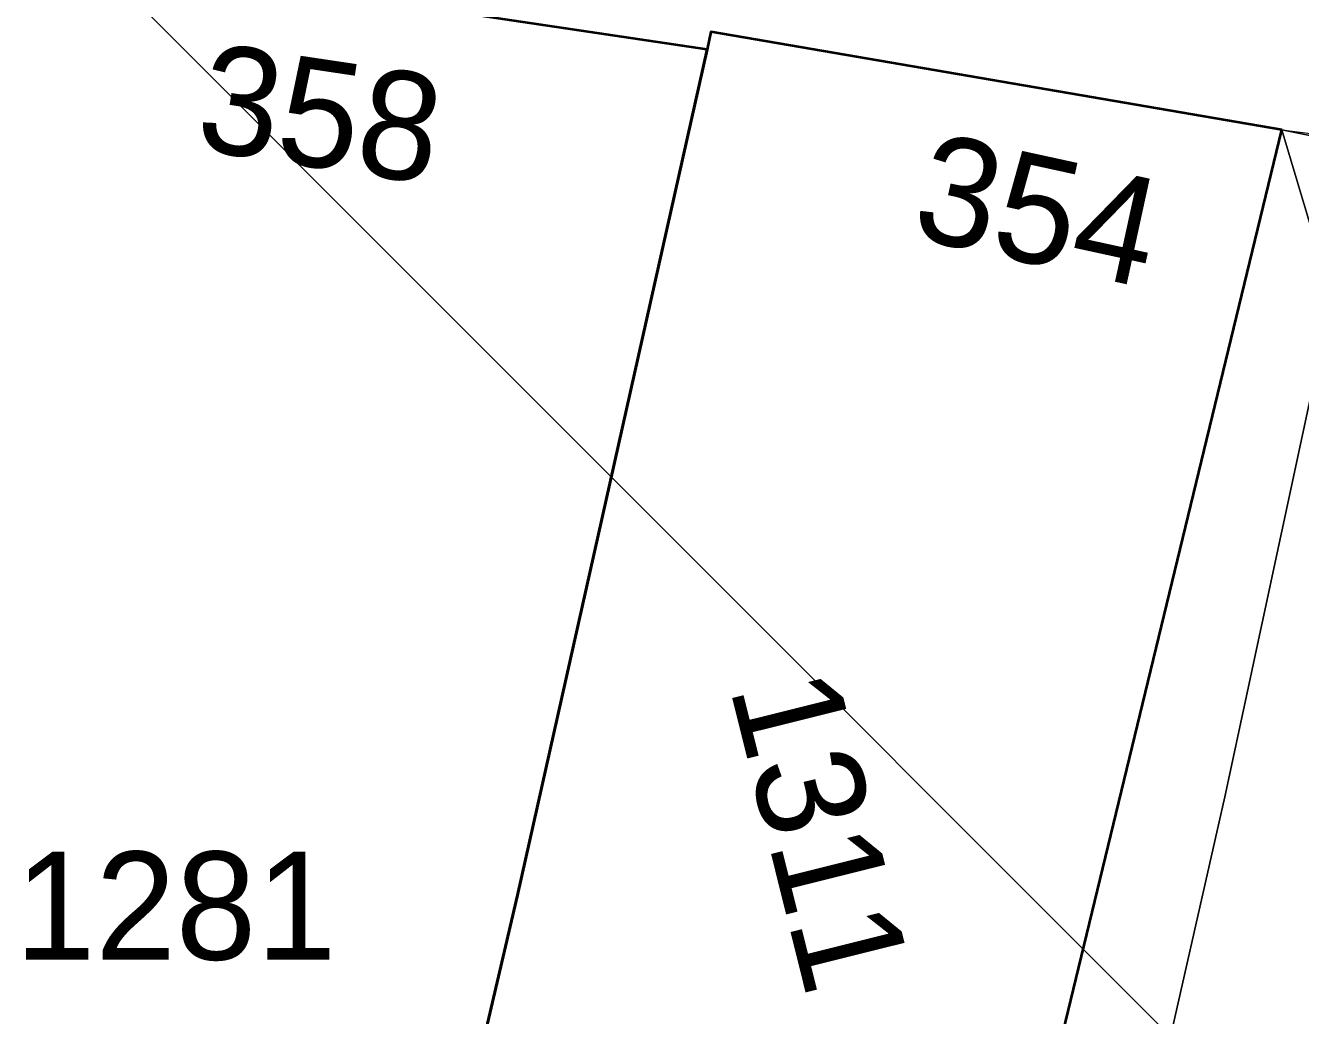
# Model space of a CAD drawing. Header units: metres. Extents: x 0 to 105485, y 0 to 425721.
# Drawn here: x 105037.75 to 105048.37, y 425217.89 to 425226.13 of the extents above; entities that cross this region are included whole.
import ezdxf
from ezdxf.enums import TextEntityAlignment as Align

# ---------------------------------------------------------------- set-up
doc = ezdxf.new("R2010")
doc.units = ezdxf.units.M
doc.header["$MEASUREMENT"] = 0
doc.linetypes.add('KG-PERCEEL-SO', pattern=[19, 5.5, -4, 5.5, -4])
for name, color, linetype, lineweight in [('B-XX-IE-MEUBILAIR-G', 7, 'Continuous', 18), ('B-XX-KG-GRENS_PERCEEL-G', 150, 'KG-PERCEEL-SO', 18), ('B-XX-KG-GRENS_PERCEEL-T', 150, 'KG-PERCEEL-SO', 18), ('B-XX-OG-BEBOUWING-G', 7, 'Continuous', 35), ('B-XX-OG-BEBOUWING_HUISNUMMER-T', 7, 'Continuous', 18), ('B-XX-OG-GRENS-G', 7, 'Continuous', 18), ('B-XX-VH-OPENVERHARDING-G', 90, 'Continuous', 18)]:
    doc.layers.add(name, color=color, linetype=linetype, lineweight=lineweight)

msp = doc.modelspace()

# ---------------------------------------------------------------- linework, layer by layer
at = {"layer": 'B-XX-IE-MEUBILAIR-G', "color": 0, "true_color": 0x604a38}
msp.add_polyline3d([(105046.71, 425218.357, 3.042), (105046.71, 425218.357, 4.542)], dxfattribs=at)
at = {"layer": 'B-XX-KG-GRENS_PERCEEL-G', "ltscale": 0.5, "flags": 128}
for points in [[(105037.744, 425226.776), (105043.429, 425225.929)], [(105043.429, 425225.929), (105043.46, 425226.078), (105048.216, 425225.262)], [(105040.588, 425213.495), (105041.848, 425218.888), (105043.429, 425225.929)], [(105045.153, 425212.717), (105045.743, 425215.072), (105048.216, 425225.262)], [(105048.216, 425225.262), (105053.242, 425224.621)]]:
    msp.add_lwpolyline(points, dxfattribs=at)
at = {"layer": 'B-XX-OG-BEBOUWING-G', "ltscale": 0.5}
for points in [[(105043.429, 425225.929), (105037.744, 425226.776), (105034.811, 425211.738), (105034.583, 425211.769), (105033.638, 425206.462), (105034.879, 425206.243), (105032.65, 425195.757), (105027.131, 425196.869), (105025.416, 425188.36), (105029.563, 425187.431), (105034.418, 425186.125), (105035.982, 425193.125), (105037.138, 425198.341), (105037.795, 425201.308), (105038.814, 425205.905), (105041.848, 425218.888)], [(105048.216, 425225.262), (105043.46, 425226.078), (105043.429, 425225.929), (105041.848, 425218.888), (105038.814, 425205.905), (105037.795, 425201.308), (105041.98, 425200.369), (105042.188, 425200.338), (105043.675, 425206.814), (105045.743, 425215.072)]]:
    msp.add_lwpolyline(points, close=True, dxfattribs=at)
at = {"layer": 'B-XX-OG-GRENS-G'}
msp.add_polyline3d([(104972.5, 425237.5, 3.305), (104977.5, 425237.5, 3.215), (104982.5, 425237.5, 3.274), (104987.5, 425237.5, 3.271), (104992.5, 425237.5, 3.28), (104997.5, 425237.5, 3.266), (105002.5, 425237.5, 3.265), (105012.5, 425232.5, 3.242), (105017.5, 425232.5, 3.28), (105022.5, 425232.5, 3.238), (105027.5, 425232.5, 3.263), (105037.5, 425227.5, 3.264), (105047.5, 425217.5, 3.005), (105042.5, 425212.5, 2.689), (105032.5, 425212.5, 3.074), (105027.5, 425212.5, 2.985), (105012.5, 425212.5, 2.424), (105012.5, 425197.5, 2.498), (105007.5, 425197.5, 2.474), (105002.5, 425207.5, 2.64)], close=True, dxfattribs=at)
at = {"layer": 'B-XX-VH-OPENVERHARDING-G', "ltscale": 0.5}
for points in [[(105006.319, 425231.417), (105014.5, 425230.147), (105014.531, 425230.296), (105021.102, 425229.344), (105021.07, 425229.166), (105024.457, 425228.645), (105028.393, 425228.039), (105032.576, 425227.396), (105032.577, 425227.545), (105037.744, 425226.776), (105043.429, 425225.929), (105043.46, 425226.078), (105048.216, 425225.262), (105053.162, 425224.26), (105053.242, 425224.621), (105075.526, 425220.672)], [(105039.095, 425181.623), (105043.884, 425202.73), (105043.866, 425203.008), (105043.699, 425203.232), (105043.489, 425203.325), (105043.924, 425205.185), (105044.187, 425205.185), (105044.422, 425205.335), (105044.536, 425205.568), (105047.741, 425219.706), (105048.526, 425223.367), (105048.633, 425223.867), (105048.216, 425225.262), (105045.743, 425215.072), (105043.675, 425206.814), (105042.188, 425200.338), (105041.98, 425200.369), (105041.326, 425197.418), (105040.152, 425192.085), (105038.686, 425185.024), (105037.959, 425181.596)]]:
    msp.add_lwpolyline(points, dxfattribs=at)
for points in [[(105048.216, 425225.262), (105048.633, 425223.867), (105052.072, 425223.239), (105053.162, 425224.26)], [(105035.7, 425150), (105036.455, 425154.257), (105038.027, 425161.122), (105039.127, 425165.946), (105043.353, 425184.557), (105045.62, 425194.488), (105051.145, 425218.838), (105051.955, 425222.685), (105048.526, 425223.367), (105047.741, 425219.706), (105044.536, 425205.568), (105043.884, 425202.73), (105039.095, 425181.623), (105038.2, 425177.734), (105034.45, 425161.086), (105032.926, 425154.454), (105032.244, 425151.113), (105032.021, 425150)]]:
    msp.add_lwpolyline(points, close=True, dxfattribs=at)

# ---------------------------------------------------------------- texts
at = {"layer": 'B-XX-KG-GRENS_PERCEEL-T'}
msp.add_text('1311', height=0.9, rotation=284, dxfattribs=at).set_placement((105044.375, 425219.428), align=Align.MIDDLE_CENTER)
msp.add_text('1281', height=0.9, dxfattribs=at).set_placement((105039.002, 425218.8), align=Align.MIDDLE_CENTER)
at = {"layer": 'B-XX-OG-BEBOUWING_HUISNUMMER-T'}
for s, rotation, p in [('358', 351.5, (105040.208, 425225.398)), ('354', 347.7, (105046.186, 425224.596))]:
    msp.add_text(s, height=0.9, rotation=rotation, dxfattribs=at).set_placement(p, align=Align.MIDDLE_CENTER)

doc.saveas('drawing.dxf')
